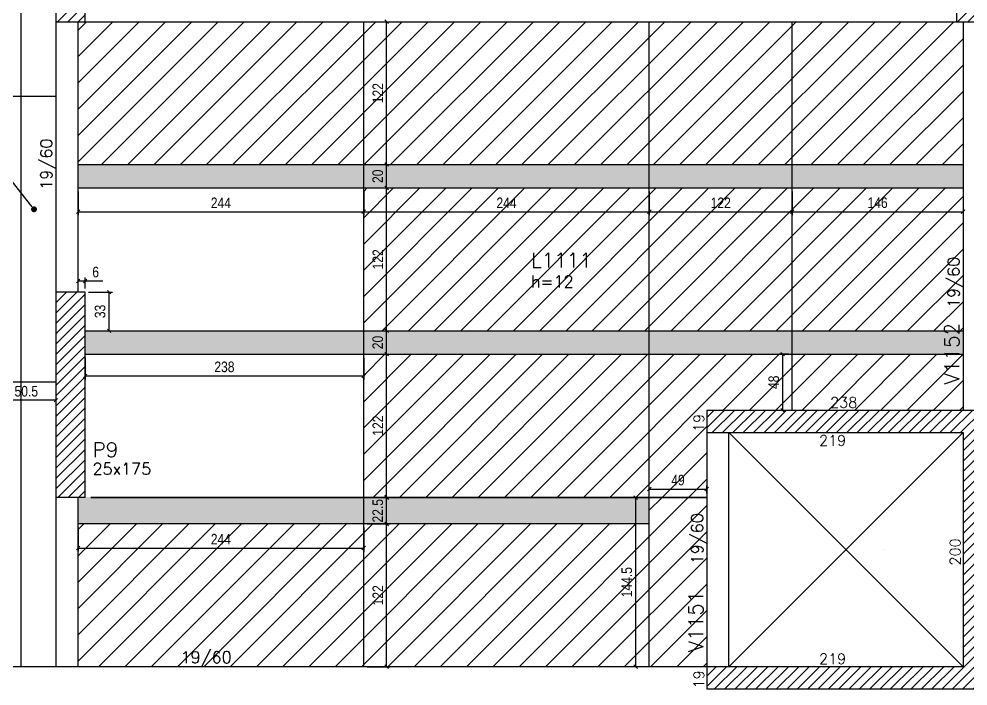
# Model space of a CAD drawing. Extents: x 1860 to 8661, y -614 to 3008.
# Drawn here: x 5191 to 6002, y 1285 to 1855 of the extents above; entities that cross this region are included whole.
import ezdxf
from ezdxf import colors
from ezdxf.entities.mleader import LeaderData, LeaderLine
from ezdxf.math import Vec2, Vec3

# ---------------------------------------------------------------- set-up
doc = ezdxf.new("R2010")
doc.units = 0
for name, color, linetype in [('242', 12, 'Continuous'), ('COTA', 241, 'Continuous'), ('F-AUX-RED', 1, 'Continuous'), ('F-LAJES', 3, 'Continuous'), ('F-LAJES-DIM', 2, 'Continuous'), ('F-LAJES-NOME', 4, 'Continuous'), ('F-PILARES-DIM', 172, 'Continuous'), ('F-PILARES-HACH', 174, 'Continuous'), ('F-PILARES-NOME', 170, 'Continuous'), ('F-PILARES-S', 170, 'Continuous'), ('F-VIGAS', 3, 'Continuous'), ('F-VIGAS-DIM', 2, 'Continuous'), ('F-VIGAS-NOME', 4, 'Continuous'), ('F-VÃO', 1, 'Continuous'), ('Painéis', 200, 'Continuous')]:
    doc.layers.add(name, color=color, linetype=linetype)
doc.layers.add('Hachura', color=251, linetype='Continuous', lineweight=9)
doc.styles.add('COTA TECNICA-50', font='techl___.ttf', dxfattribs={"height": 9})
doc.styles.add('MCP', font='romans.shx')
doc.styles.get("Standard").update_dxf_attribs({"font": 'arial.ttf'})
doc.dimstyles.new('COTA PAINEL-50', dxfattribs={"dimtxt": 9, "dimasz": 3, "dimexe": 3, "dimexo": 3, "dimgap": 3, "dimtad": 1, "dimdec": 1, "dimzin": 12, "dimdsep": 46, "dimtxsty": 'COTA TECNICA-50', "dimblk1": 'OBLIQUE', "dimblk2": 'OBLIQUE', "dimsah": 1, "dimcen": 0.9, "dimclrd": 4, "dimclre": 4, "dimclrt": 240, "dimadec": 1, "dimazin": 3, "dimtfac": 1, "dimtdec": 1, "dimtmove": 0, "dimatfit": 3, "dimfxl": 1, "dimtolj": 1, "dimtzin": 12, "dimarcsym": 0})
pattern_1 = [(45, (3946.89, 636.7516), (-4.419417, 4.419417), [])]

# ---------------------------------------------------------------- blocks, each defined once
blk = doc.blocks.new('_Dot')
at = {"color": 0, "linetype": 'ByBlock', "lineweight": -2}
blk.add_line((-0.5, 0), (-1, 0), dxfattribs=at)
at = {"color": 0, "linetype": 'ByBlock', "const_width": 0.5}
blk.add_lwpolyline([(-0.25, 0, 1), (0.25, 0, 1)], format="xyb", close=True, dxfattribs=at)
blk = doc.blocks.new('_Oblique')
at = {"color": 0, "linetype": 'ByBlock', "lineweight": -2}
blk.add_line((-0.5, -0.5), (0.5, 0.5), dxfattribs=at)
blk = doc.blocks.new('*D941')
at = {"layer": 'COTA', "color": 4, "lineweight": -2, "transparency": 16777216}
for p, q in [((5250.89, 1621.25), (5271.42, 1621.25)), ((5268.42, 1588.25), (5268.42, 1621.25)), ((5255.89, 1588.25), (5271.42, 1588.25))]:
    blk.add_line(p, q, dxfattribs=at)
at = {"layer": 'Defpoints', "color": 0, "transparency": 16777216}
for p in [(5247.89, 1621.25), (5268.42, 1621.25), (5252.89, 1588.25)]:
    blk.add_point(p, dxfattribs=at)
at = {"layer": 'COTA', "color": 4, "lineweight": -2, "transparency": 16777216, "xscale": 3, "yscale": 3, "zscale": 3}
for p, rotation in [((5268.42, 1621.25), 90), ((5268.42, 1588.25), 270)]:
    blk.add_blockref('_Oblique', p, dxfattribs=dict(at, rotation=rotation))
at = {"layer": 'COTA', "color": 240, "transparency": 16777216, "insert": (5260.72, 1604.75), "char_height": 9, "attachment_point": 5, "rotation": 90, "style": 'COTA TECNICA-50'}
blk.add_mtext('\\A1;33', dxfattribs=at)
blk = doc.blocks.new('*D942')
at = {"layer": 'COTA', "color": 4, "lineweight": -2, "transparency": 16777216}
for p, q in [((5241.89, 1624.25), (5241.89, 1633.81)), ((5241.89, 1630.81), (5247.89, 1630.81)), ((5247.89, 1624.25), (5247.89, 1633.81)), ((5247.89, 1630.81), (5262.89, 1630.81))]:
    blk.add_line(p, q, dxfattribs=at)
at = {"layer": 'Defpoints', "color": 0, "transparency": 16777216}
for p in [(5247.89, 1630.81), (5241.89, 1621.25), (5247.89, 1621.25)]:
    blk.add_point(p, dxfattribs=at)
at = {"layer": 'COTA', "color": 4, "lineweight": -2, "transparency": 16777216, "xscale": 3, "yscale": 3, "zscale": 3, "rotation": 180}
blk.add_blockref('_Oblique', (5241.89, 1630.81), dxfattribs=at)
at = {"layer": 'COTA', "color": 4, "lineweight": -2, "transparency": 16777216, "xscale": 3, "yscale": 3, "zscale": 3}
blk.add_blockref('_Oblique', (5247.89, 1630.81), dxfattribs=at)
at = {"layer": 'COTA', "color": 240, "transparency": 16777216, "insert": (5256.89, 1638.4), "char_height": 9, "attachment_point": 5, "style": 'COTA TECNICA-50'}
blk.add_mtext('\\A1;6', dxfattribs=at)
blk = doc.blocks.new('*D943')
at = {"layer": 'COTA', "color": 4, "lineweight": -2, "transparency": 16777216}
for p, q in [((5247.89, 1565.25), (5247.89, 1546.65)), ((5485.89, 1565.25), (5485.89, 1546.65)), ((5247.89, 1549.65), (5485.89, 1549.65))]:
    blk.add_line(p, q, dxfattribs=at)
at = {"layer": 'Defpoints', "color": 0, "transparency": 16777216}
for p in [(5247.89, 1568.25), (5485.89, 1568.25), (5485.89, 1549.65)]:
    blk.add_point(p, dxfattribs=at)
at = {"layer": 'COTA', "color": 4, "lineweight": -2, "transparency": 16777216, "xscale": 3, "yscale": 3, "zscale": 3, "rotation": 180}
blk.add_blockref('_Oblique', (5247.89, 1549.65), dxfattribs=at)
at = {"layer": 'COTA', "color": 4, "lineweight": -2, "transparency": 16777216, "xscale": 3, "yscale": 3, "zscale": 3}
blk.add_blockref('_Oblique', (5485.89, 1549.65), dxfattribs=at)
at = {"layer": 'COTA', "color": 240, "transparency": 16777216, "insert": (5366.89, 1557.37), "char_height": 9, "attachment_point": 5, "style": 'COTA TECNICA-50'}
blk.add_mtext('\\A1;238', dxfattribs=at)
blk = doc.blocks.new('*D944')
at = {"layer": 'COTA', "color": 4, "lineweight": -2, "transparency": 16777216}
for p, q in [((5241.89, 1420.25), (5241.89, 1399.67)), ((5485.89, 1420.25), (5485.89, 1399.67)), ((5241.89, 1402.67), (5485.89, 1402.67))]:
    blk.add_line(p, q, dxfattribs=at)
at = {"layer": 'Defpoints', "color": 0, "transparency": 16777216}
for p in [(5241.89, 1423.25), (5485.89, 1423.25), (5485.89, 1402.67)]:
    blk.add_point(p, dxfattribs=at)
at = {"layer": 'COTA', "color": 4, "lineweight": -2, "transparency": 16777216, "xscale": 3, "yscale": 3, "zscale": 3, "rotation": 180}
blk.add_blockref('_Oblique', (5241.89, 1402.67), dxfattribs=at)
at = {"layer": 'COTA', "color": 4, "lineweight": -2, "transparency": 16777216, "xscale": 3, "yscale": 3, "zscale": 3}
blk.add_blockref('_Oblique', (5485.89, 1402.67), dxfattribs=at)
at = {"layer": 'COTA', "color": 240, "transparency": 16777216, "insert": (5363.89, 1410.24), "char_height": 9, "attachment_point": 5, "style": 'COTA TECNICA-50'}
blk.add_mtext('\\A1;244', dxfattribs=at)
blk = doc.blocks.new('*D927')
at = {"layer": 'COTA', "color": 4, "lineweight": -2, "transparency": 16777216}
for p, q in [((5241.89, 1707.25), (5241.89, 1686.99)), ((5485.89, 1707.25), (5485.89, 1686.99)), ((5241.89, 1689.99), (5485.89, 1689.99))]:
    blk.add_line(p, q, dxfattribs=at)
at = {"layer": 'Defpoints', "color": 0, "transparency": 16777216}
for p in [(5241.89, 1710.25), (5485.89, 1710.25), (5485.89, 1689.99)]:
    blk.add_point(p, dxfattribs=at)
at = {"layer": 'COTA', "color": 4, "lineweight": -2, "transparency": 16777216, "xscale": 3, "yscale": 3, "zscale": 3, "rotation": 180}
blk.add_blockref('_Oblique', (5241.89, 1689.99), dxfattribs=at)
at = {"layer": 'COTA', "color": 4, "lineweight": -2, "transparency": 16777216, "xscale": 3, "yscale": 3, "zscale": 3}
blk.add_blockref('_Oblique', (5485.89, 1689.99), dxfattribs=at)
at = {"layer": 'COTA', "color": 240, "transparency": 16777216, "insert": (5363.89, 1697.55), "char_height": 9, "attachment_point": 5, "style": 'COTA TECNICA-50'}
blk.add_mtext('\\A1;244', dxfattribs=at)
blk = doc.blocks.new('*D928')
at = {"layer": 'COTA', "color": 4, "lineweight": -2, "transparency": 16777216}
for p, q in [((5485.89, 1707.25), (5485.89, 1686.99)), ((5729.89, 1707.25), (5729.89, 1686.99)), ((5485.89, 1689.99), (5729.89, 1689.99))]:
    blk.add_line(p, q, dxfattribs=at)
at = {"layer": 'Defpoints', "color": 0, "transparency": 16777216}
for p in [(5485.89, 1710.25), (5729.89, 1710.25), (5729.89, 1689.99)]:
    blk.add_point(p, dxfattribs=at)
at = {"layer": 'COTA', "color": 4, "lineweight": -2, "transparency": 16777216, "xscale": 3, "yscale": 3, "zscale": 3, "rotation": 180}
blk.add_blockref('_Oblique', (5485.89, 1689.99), dxfattribs=at)
at = {"layer": 'COTA', "color": 4, "lineweight": -2, "transparency": 16777216, "xscale": 3, "yscale": 3, "zscale": 3}
blk.add_blockref('_Oblique', (5729.89, 1689.99), dxfattribs=at)
at = {"layer": 'COTA', "color": 240, "transparency": 16777216, "insert": (5607.89, 1697.55), "char_height": 9, "attachment_point": 5, "style": 'COTA TECNICA-50'}
blk.add_mtext('\\A1;244', dxfattribs=at)
blk = doc.blocks.new('*D929')
at = {"layer": 'COTA', "color": 4, "lineweight": -2, "transparency": 16777216}
for p, q in [((5729.89, 1707.25), (5729.89, 1686.99)), ((5851.89, 1707.25), (5851.89, 1686.99)), ((5729.89, 1689.99), (5851.89, 1689.99))]:
    blk.add_line(p, q, dxfattribs=at)
at = {"layer": 'Defpoints', "color": 0, "transparency": 16777216}
for p in [(5729.89, 1710.25), (5851.89, 1710.25), (5851.89, 1689.99)]:
    blk.add_point(p, dxfattribs=at)
at = {"layer": 'COTA', "color": 4, "lineweight": -2, "transparency": 16777216, "xscale": 3, "yscale": 3, "zscale": 3, "rotation": 180}
blk.add_blockref('_Oblique', (5729.89, 1689.99), dxfattribs=at)
at = {"layer": 'COTA', "color": 4, "lineweight": -2, "transparency": 16777216, "xscale": 3, "yscale": 3, "zscale": 3}
blk.add_blockref('_Oblique', (5851.89, 1689.99), dxfattribs=at)
at = {"layer": 'COTA', "color": 240, "transparency": 16777216, "insert": (5790.89, 1697.54), "char_height": 9, "attachment_point": 5, "style": 'COTA TECNICA-50'}
blk.add_mtext('\\A1;122', dxfattribs=at)
blk = doc.blocks.new('*D930')
at = {"layer": 'COTA', "color": 4, "lineweight": -2, "transparency": 16777216}
for p, q in [((5851.89, 1707.25), (5851.89, 1686.99)), ((5997.89, 1707.25), (5997.89, 1686.99)), ((5851.89, 1689.99), (5997.89, 1689.99))]:
    blk.add_line(p, q, dxfattribs=at)
at = {"layer": 'Defpoints', "color": 0, "transparency": 16777216}
for p in [(5851.89, 1710.25), (5997.89, 1710.25), (5997.89, 1689.99)]:
    blk.add_point(p, dxfattribs=at)
at = {"layer": 'COTA', "color": 4, "lineweight": -2, "transparency": 16777216, "xscale": 3, "yscale": 3, "zscale": 3, "rotation": 180}
blk.add_blockref('_Oblique', (5851.89, 1689.99), dxfattribs=at)
at = {"layer": 'COTA', "color": 4, "lineweight": -2, "transparency": 16777216, "xscale": 3, "yscale": 3, "zscale": 3}
blk.add_blockref('_Oblique', (5997.89, 1689.99), dxfattribs=at)
at = {"layer": 'COTA', "color": 240, "transparency": 16777216, "insert": (5924.89, 1697.58), "char_height": 9, "attachment_point": 5, "style": 'COTA TECNICA-50'}
blk.add_mtext('\\A1;146', dxfattribs=at)
blk = doc.blocks.new('*D931')
at = {"layer": 'COTA', "color": 4, "lineweight": -2, "transparency": 16777216}
for p, q in [((5726.89, 1445.75), (5715.24, 1445.75)), ((5718.24, 1301.25), (5718.24, 1445.75)), ((5726.89, 1301.25), (5715.24, 1301.25))]:
    blk.add_line(p, q, dxfattribs=at)
at = {"layer": 'Defpoints', "color": 0, "transparency": 16777216}
for p in [(5718.24, 1445.75), (5729.89, 1445.75), (5729.89, 1301.25)]:
    blk.add_point(p, dxfattribs=at)
at = {"layer": 'COTA', "color": 4, "lineweight": -2, "transparency": 16777216, "xscale": 3, "yscale": 3, "zscale": 3}
for p, rotation in [((5718.24, 1445.75), 90), ((5718.24, 1301.25), 270)]:
    blk.add_blockref('_Oblique', p, dxfattribs=dict(at, rotation=rotation))
at = {"layer": 'COTA', "color": 240, "transparency": 16777216, "insert": (5710.64, 1373.5), "char_height": 9, "attachment_point": 5, "rotation": 90, "style": 'COTA TECNICA-50'}
blk.add_mtext('\\A1;144.5', dxfattribs=at)
blk = doc.blocks.new('*D934')
at = {"layer": 'COTA', "color": 4, "lineweight": -2, "transparency": 16777216}
for p, q in [((5729.89, 1449.25), (5729.89, 1456.06)), ((5729.89, 1453.06), (5778.89, 1453.06)), ((5778.89, 1449.25), (5778.89, 1456.06))]:
    blk.add_line(p, q, dxfattribs=at)
at = {"layer": 'Defpoints', "color": 0, "transparency": 16777216}
for p in [(5778.89, 1453.06), (5729.89, 1446.25), (5778.89, 1446.25)]:
    blk.add_point(p, dxfattribs=at)
at = {"layer": 'COTA', "color": 4, "lineweight": -2, "transparency": 16777216, "xscale": 3, "yscale": 3, "zscale": 3, "rotation": 180}
blk.add_blockref('_Oblique', (5729.89, 1453.06), dxfattribs=at)
at = {"layer": 'COTA', "color": 4, "lineweight": -2, "transparency": 16777216, "xscale": 3, "yscale": 3, "zscale": 3}
blk.add_blockref('_Oblique', (5778.89, 1453.06), dxfattribs=at)
at = {"layer": 'COTA', "color": 240, "transparency": 16777216, "insert": (5754.39, 1460.66), "char_height": 9, "attachment_point": 5, "style": 'COTA TECNICA-50'}
blk.add_mtext('\\A1;49', dxfattribs=at)
blk = doc.blocks.new('*D935')
at = {"layer": 'COTA', "color": 4, "lineweight": -2, "transparency": 16777216}
for p, q in [((5488.89, 1423.25), (5508.48, 1423.25)), ((5505.48, 1301.25), (5505.48, 1423.25)), ((5488.89, 1301.25), (5508.48, 1301.25))]:
    blk.add_line(p, q, dxfattribs=at)
at = {"layer": 'Defpoints', "color": 0, "transparency": 16777216}
for p in [(5485.89, 1423.25), (5505.48, 1423.25), (5485.89, 1301.25)]:
    blk.add_point(p, dxfattribs=at)
at = {"layer": 'COTA', "color": 4, "lineweight": -2, "transparency": 16777216, "xscale": 3, "yscale": 3, "zscale": 3}
for p, rotation in [((5505.48, 1423.25), 90), ((5505.48, 1301.25), 270)]:
    blk.add_blockref('_Oblique', p, dxfattribs=dict(at, rotation=rotation))
at = {"layer": 'COTA', "color": 240, "transparency": 16777216, "insert": (5497.93, 1362.25), "char_height": 9, "attachment_point": 5, "rotation": 90, "style": 'COTA TECNICA-50'}
blk.add_mtext('\\A1;122', dxfattribs=at)
blk = doc.blocks.new('*D936')
at = {"layer": 'COTA', "color": 4, "lineweight": -2, "transparency": 16777216}
for p, q in [((5488.89, 1445.75), (5508.48, 1445.75)), ((5505.48, 1423.25), (5505.48, 1445.75)), ((5488.89, 1423.25), (5508.48, 1423.25))]:
    blk.add_line(p, q, dxfattribs=at)
at = {"layer": 'Defpoints', "color": 0, "transparency": 16777216}
for p in [(5485.89, 1445.75), (5505.48, 1445.75), (5485.89, 1423.25)]:
    blk.add_point(p, dxfattribs=at)
at = {"layer": 'COTA', "color": 4, "lineweight": -2, "transparency": 16777216, "xscale": 3, "yscale": 3, "zscale": 3}
for p, rotation in [((5505.48, 1445.75), 90), ((5505.48, 1423.25), 270)]:
    blk.add_blockref('_Oblique', p, dxfattribs=dict(at, rotation=rotation))
at = {"layer": 'COTA', "color": 240, "transparency": 16777216, "insert": (5497.88, 1434.5), "char_height": 9, "attachment_point": 5, "rotation": 90, "style": 'COTA TECNICA-50'}
blk.add_mtext('\\A1;22.5', dxfattribs=at)
blk = doc.blocks.new('*D937')
at = {"layer": 'COTA', "color": 4, "lineweight": -2, "transparency": 16777216}
for p, q in [((5488.89, 1568.25), (5508.48, 1568.25)), ((5505.48, 1446.25), (5505.48, 1568.25)), ((5488.89, 1446.25), (5508.48, 1446.25))]:
    blk.add_line(p, q, dxfattribs=at)
at = {"layer": 'Defpoints', "color": 0, "transparency": 16777216}
for p in [(5485.89, 1568.25), (5505.48, 1568.25), (5485.89, 1446.25)]:
    blk.add_point(p, dxfattribs=at)
at = {"layer": 'COTA', "color": 4, "lineweight": -2, "transparency": 16777216, "xscale": 3, "yscale": 3, "zscale": 3}
for p, rotation in [((5505.48, 1568.25), 90), ((5505.48, 1446.25), 270)]:
    blk.add_blockref('_Oblique', p, dxfattribs=dict(at, rotation=rotation))
at = {"layer": 'COTA', "color": 240, "transparency": 16777216, "insert": (5497.93, 1507.25), "char_height": 9, "attachment_point": 5, "rotation": 90, "style": 'COTA TECNICA-50'}
blk.add_mtext('\\A1;122', dxfattribs=at)
blk = doc.blocks.new('*D938')
at = {"layer": 'COTA', "color": 4, "lineweight": -2, "transparency": 16777216}
for p, q in [((5488.89, 1588.25), (5508.48, 1588.25)), ((5505.48, 1568.25), (5505.48, 1588.25)), ((5488.89, 1568.25), (5508.48, 1568.25))]:
    blk.add_line(p, q, dxfattribs=at)
at = {"layer": 'Defpoints', "color": 0, "transparency": 16777216}
for p in [(5485.89, 1588.25), (5505.48, 1588.25), (5485.89, 1568.25)]:
    blk.add_point(p, dxfattribs=at)
at = {"layer": 'COTA', "color": 4, "lineweight": -2, "transparency": 16777216, "xscale": 3, "yscale": 3, "zscale": 3}
for p, rotation in [((5505.48, 1588.25), 90), ((5505.48, 1568.25), 270)]:
    blk.add_blockref('_Oblique', p, dxfattribs=dict(at, rotation=rotation))
at = {"layer": 'COTA', "color": 240, "transparency": 16777216, "insert": (5497.89, 1578.25), "char_height": 9, "attachment_point": 5, "rotation": 90, "style": 'COTA TECNICA-50'}
blk.add_mtext('\\A1;20', dxfattribs=at)
blk = doc.blocks.new('*D939')
at = {"layer": 'COTA', "color": 4, "lineweight": -2, "transparency": 16777216}
for p, q in [((5488.89, 1710.25), (5508.48, 1710.25)), ((5505.48, 1588.25), (5505.48, 1710.25)), ((5488.89, 1588.25), (5508.48, 1588.25))]:
    blk.add_line(p, q, dxfattribs=at)
at = {"layer": 'Defpoints', "color": 0, "transparency": 16777216}
for p in [(5485.89, 1710.25), (5505.48, 1710.25), (5485.89, 1588.25)]:
    blk.add_point(p, dxfattribs=at)
at = {"layer": 'COTA', "color": 4, "lineweight": -2, "transparency": 16777216, "xscale": 3, "yscale": 3, "zscale": 3}
for p, rotation in [((5505.48, 1710.25), 90), ((5505.48, 1588.25), 270)]:
    blk.add_blockref('_Oblique', p, dxfattribs=dict(at, rotation=rotation))
at = {"layer": 'COTA', "color": 240, "transparency": 16777216, "insert": (5497.93, 1649.25), "char_height": 9, "attachment_point": 5, "rotation": 90, "style": 'COTA TECNICA-50'}
blk.add_mtext('\\A1;122', dxfattribs=at)
blk = doc.blocks.new('*D940')
at = {"layer": 'COTA', "color": 4, "lineweight": -2, "transparency": 16777216}
for p, q in [((5488.89, 1730.25), (5508.48, 1730.25)), ((5505.48, 1710.25), (5505.48, 1730.25)), ((5488.89, 1710.25), (5508.48, 1710.25))]:
    blk.add_line(p, q, dxfattribs=at)
at = {"layer": 'Defpoints', "color": 0, "transparency": 16777216}
for p in [(5485.89, 1730.25), (5505.48, 1730.25), (5485.89, 1710.25)]:
    blk.add_point(p, dxfattribs=at)
at = {"layer": 'COTA', "color": 4, "lineweight": -2, "transparency": 16777216, "xscale": 3, "yscale": 3, "zscale": 3}
for p, rotation in [((5505.48, 1730.25), 90), ((5505.48, 1710.25), 270)]:
    blk.add_blockref('_Oblique', p, dxfattribs=dict(at, rotation=rotation))
at = {"layer": 'COTA', "color": 240, "transparency": 16777216, "insert": (5497.89, 1720.25), "char_height": 9, "attachment_point": 5, "rotation": 90, "style": 'COTA TECNICA-50'}
blk.add_mtext('\\A1;20', dxfattribs=at)
blk = doc.blocks.new('*D932')
at = {"layer": 'COTA', "color": 4, "lineweight": -2, "transparency": 16777216}
for p, q in [((5488.89, 1852.25), (5508.48, 1852.25)), ((5505.48, 1730.25), (5505.48, 1852.25)), ((5488.89, 1730.25), (5508.48, 1730.25))]:
    blk.add_line(p, q, dxfattribs=at)
at = {"layer": 'Defpoints', "color": 0, "transparency": 16777216}
for p in [(5485.89, 1852.25), (5505.48, 1852.25), (5485.89, 1730.25)]:
    blk.add_point(p, dxfattribs=at)
at = {"layer": 'COTA', "color": 4, "lineweight": -2, "transparency": 16777216, "xscale": 3, "yscale": 3, "zscale": 3}
for p, rotation in [((5505.48, 1852.25), 90), ((5505.48, 1730.25), 270)]:
    blk.add_blockref('_Oblique', p, dxfattribs=dict(at, rotation=rotation))
at = {"layer": 'COTA', "color": 240, "transparency": 16777216, "insert": (5497.93, 1791.25), "char_height": 9, "attachment_point": 5, "rotation": 90, "style": 'COTA TECNICA-50'}
blk.add_mtext('\\A1;122', dxfattribs=at)
blk = doc.blocks.new('*D933')
at = {"layer": 'COTA', "color": 4, "lineweight": -2, "transparency": 16777216}
for p, q in [((5848.89, 1568.25), (5840.81, 1568.25)), ((5843.81, 1520.25), (5843.81, 1568.25)), ((5848.89, 1520.25), (5840.81, 1520.25))]:
    blk.add_line(p, q, dxfattribs=at)
at = {"layer": 'Defpoints', "color": 0, "transparency": 16777216}
for p in [(5843.81, 1568.25), (5851.89, 1568.25), (5851.89, 1520.25)]:
    blk.add_point(p, dxfattribs=at)
at = {"layer": 'COTA', "color": 4, "lineweight": -2, "transparency": 16777216, "xscale": 3, "yscale": 3, "zscale": 3}
for p, rotation in [((5843.81, 1568.25), 90), ((5843.81, 1520.25), 270)]:
    blk.add_blockref('_Oblique', p, dxfattribs=dict(at, rotation=rotation))
at = {"layer": 'COTA', "color": 240, "transparency": 16777216, "insert": (5836.23, 1544.25), "char_height": 9, "attachment_point": 5, "rotation": 90, "style": 'COTA TECNICA-50'}
blk.add_mtext('\\A1;48', dxfattribs=at)
blk = doc.blocks.new('*D1090')
at = {"layer": 'COTA', "color": 4, "lineweight": -2, "transparency": 16777216}
for p, q in [((5172.39, 1541.25), (5172.39, 1525.95)), ((5222.89, 1541.25), (5222.89, 1525.95)), ((5222.89, 1528.95), (5172.39, 1528.95))]:
    blk.add_line(p, q, dxfattribs=at)
at = {"layer": 'Defpoints', "color": 0, "transparency": 16777216}
for p in [(5172.39, 1544.25), (5222.89, 1544.25), (5172.39, 1528.95)]:
    blk.add_point(p, dxfattribs=at)
at = {"layer": 'COTA', "color": 4, "lineweight": -2, "transparency": 16777216, "xscale": 3, "yscale": 3, "zscale": 3, "rotation": 180}
blk.add_blockref('_Oblique', (5172.39, 1528.95), dxfattribs=at)
at = {"layer": 'COTA', "color": 4, "lineweight": -2, "transparency": 16777216, "xscale": 3, "yscale": 3, "zscale": 3}
blk.add_blockref('_Oblique', (5222.89, 1528.95), dxfattribs=at)
at = {"layer": 'COTA', "color": 240, "transparency": 16777216, "insert": (5197.64, 1536.55), "char_height": 9, "attachment_point": 5, "style": 'COTA TECNICA-50'}
blk.add_mtext('\\A1;50.5', dxfattribs=at)

msp = doc.modelspace()

# ---------------------------------------------------------------- hatches: boundary and pattern name
at = {"layer": 'F-PILARES-HACH', "linetype": 'Continuous'}
h = msp.add_hatch(dxfattribs=at)
h.set_pattern_fill('ANSI31', color=256, scale=50, style=0)
h.set_pattern_definition(pattern_1)
h.paths.add_polyline_path([(5222.89, 1852.25), (5247.89, 1852.25), (5247.89, 2051.25), (5222.89, 2051.25)], flags=16)
h = msp.add_hatch(dxfattribs=at)
h.set_pattern_fill('ANSI31', color=256, scale=50, style=0)
h.set_pattern_definition(pattern_1)
h.paths.add_polyline_path([(5992.39, 1852.25), (6022.39, 1852.25), (6022.39, 2051.25), (5992.39, 2051.25)], flags=16)
h = msp.add_hatch(dxfattribs=at)
h.set_pattern_fill('ANSI31', color=256, scale=50, style=0)
h.set_pattern_definition(pattern_1)
h.paths.add_polyline_path([(5222.89, 1446.25), (5247.89, 1446.25), (5247.89, 1621.25), (5222.89, 1621.25)], flags=16)
h = msp.add_hatch(dxfattribs=at)
h.set_pattern_fill('ANSI31', color=256, scale=50, style=0)
h.set_pattern_definition(pattern_1)
h.paths.add_polyline_path([(6016.89, 1282.25), (6016.89, 1520.25), (5778.89, 1520.25), (5778.89, 1501.25), (5997.89, 1501.25), (5997.89, 1301.25), (5778.89, 1301.25), (5778.89, 1282.25)], flags=16)
at = {"layer": 'Hachura', "linetype": 'ByBlock'}
h = msp.add_hatch(dxfattribs=at)
h.set_pattern_fill('ANSI31', color=256, scale=5)
h.set_pattern_definition([(45, (0, 127.807), (-11.22532, 11.22532), [])])
h.paths.add_polyline_path([(5247.89, 1852.25), (5241.89, 1852.25), (5241.89, 1730.25), (5485.89, 1730.25), (5485.89, 1852.25)])
h.paths.add_polyline_path([(5485.89, 1852.25), (5485.89, 1730.25), (5729.89, 1730.25), (5729.89, 1852.25)])
h.paths.add_polyline_path([(5729.89, 1730.25), (5851.89, 1730.25), (5851.89, 1852.25), (5729.89, 1852.25)])
h.paths.add_polyline_path([(5851.89, 1730.25), (5997.89, 1730.25), (5997.89, 1852.25), (5992.39, 1852.25), (5851.89, 1852.25)])
h.paths.add_polyline_path([(5851.89, 1710.25), (5851.89, 1588.25), (5997.89, 1588.25), (5997.89, 1710.25)])
h.paths.add_polyline_path([(5851.89, 1588.25), (5851.89, 1710.25), (5729.89, 1710.25), (5729.89, 1588.25)])
h.paths.add_polyline_path([(5485.89, 1588.25), (5729.89, 1588.25), (5729.89, 1710.25), (5485.89, 1710.25)])
h.paths.add_polyline_path([(5729.89, 1446.25), (5729.89, 1568.25), (5485.89, 1568.25), (5485.89, 1446.25)])
h.paths.add_polyline_path([(5851.89, 1568.25), (5729.89, 1568.25), (5729.89, 1446.25), (5778.89, 1446.25), (5778.89, 1501.25), (5778.89, 1520.25), (5851.89, 1520.25)])
h.paths.add_polyline_path([(5997.89, 1568.25), (5851.89, 1568.25), (5851.89, 1520.25), (5997.89, 1520.25)])
h.paths.add_polyline_path([(5778.89, 1301.25), (5778.89, 1445.75), (5729.89, 1445.75), (5729.89, 1301.25)])
h.paths.add_polyline_path([(5729.89, 1301.25), (5729.89, 1423.25), (5485.89, 1423.25), (5485.89, 1301.25)])
h.paths.add_polyline_path([(5485.89, 1423.25), (5241.89, 1423.25), (5241.89, 1301.25), (5485.89, 1301.25)])
at = {"layer": 'Hachura'}
h = msp.add_hatch(color=256, dxfattribs=at)
h.dxf.hatch_style = 1
h.paths.add_polyline_path([(5241.89, 1730.25), (5241.89, 1710.25), (5485.89, 1710.25), (5485.89, 1730.25)])
h.paths.add_polyline_path([(5485.89, 1730.25), (5485.89, 1710.25), (5729.89, 1710.25), (5729.89, 1730.25)])
h.paths.add_polyline_path([(5851.89, 1710.25), (5851.89, 1730.25), (5729.89, 1730.25), (5729.89, 1710.25)])
h.paths.add_polyline_path([(5851.89, 1730.25), (5851.89, 1710.25), (5997.89, 1710.25), (5997.89, 1730.25)])
h.paths.add_polyline_path([(5851.89, 1588.25), (5851.89, 1568.25), (5997.89, 1568.25), (5997.89, 1588.25)])
h.paths.add_polyline_path([(5851.89, 1568.25), (5851.89, 1588.25), (5729.89, 1588.25), (5729.89, 1568.25)])
h.paths.add_polyline_path([(5729.89, 1568.25), (5729.89, 1588.25), (5485.89, 1588.25), (5485.89, 1568.25)])
h.paths.add_polyline_path([(5485.89, 1568.25), (5485.89, 1588.25), (5247.89, 1588.25), (5247.89, 1568.25)])
h.paths.add_polyline_path([(5252.89, 1446.25), (5247.89, 1446.25), (5241.89, 1446.25), (5241.89, 1423.25), (5485.89, 1423.25), (5485.89, 1446.25)])
h.paths.add_polyline_path([(5729.89, 1423.25), (5729.89, 1446.25), (5485.89, 1446.25), (5485.89, 1423.25)])

# ---------------------------------------------------------------- linework, layer by layer
at = {"layer": '242', "linetype": 'Continuous'}
for p, q in [((5235.39, 1533.75), (5235.39, 1533.75)), ((5930.29, 1401.25), (5930.29, 1401.25))]:
    msp.add_line(p, q, dxfattribs=at)
at = {"layer": 'F-LAJES', "linetype": 'Continuous'}
msp.add_line((5192.89, 2032.25), (5192.89, 1301.25), dxfattribs=at)
at = {"layer": 'F-PILARES-S', "linetype": 'Continuous'}
for points in [[(5222.89, 1852.25), (5247.89, 1852.25), (5247.89, 2051.25), (5222.89, 2051.25), (5222.89, 1852.25)], [(5992.39, 1852.25), (6022.39, 1852.25), (6022.39, 2051.25), (5992.39, 2051.25), (5992.39, 1852.25)], [(5222.89, 1446.25), (5247.89, 1446.25), (5247.89, 1621.25), (5222.89, 1621.25), (5222.89, 1446.25)], [(6016.89, 1282.25), (6016.89, 1520.25), (5778.89, 1520.25), (5778.89, 1501.25), (5997.89, 1501.25), (5997.89, 1301.25), (5778.89, 1301.25), (5778.89, 1282.25), (6016.89, 1282.25)]]:
    msp.add_lwpolyline(points, dxfattribs=at)
at = {"layer": 'F-VIGAS'}
for points in [[(5222.89, 1852.25), (5222.89, 1621.25)], [(5241.89, 1621.25), (5241.89, 1852.25)], [(5247.89, 1852.25), (5992.39, 1852.25)], [(5997.89, 1852.25), (5997.89, 1520.25)], [(5778.89, 1501.25), (5778.89, 1301.25)], [(5797.89, 1301.25), (5797.89, 1501.25)], [(5222.89, 1446.25), (5222.89, 1301.25)], [(5241.89, 1301.25), (5241.89, 1446.25)], [(5222.89, 1301.25), (4561.89, 1301.25)], [(5241.89, 1301.25), (5222.89, 1301.25)], [(5778.89, 1301.25), (5241.89, 1301.25)]]:
    msp.add_lwpolyline(points, dxfattribs=at)
at = {"layer": 'F-VÃO'}
for p, q in [((5797.89, 1301.25), (5997.89, 1501.25)), ((5797.89, 1501.25), (5997.89, 1301.25))]:
    msp.add_line(p, q, dxfattribs=at)
at = {"layer": 'Painéis'}
for p, q in [((5222.89, 1788.25), (5172.39, 1788.25)), ((5247.89, 1588.25), (5997.89, 1588.25)), ((5247.89, 1568.25), (5997.89, 1568.25)), ((5222.89, 1544.25), (5172.39, 1544.25)), ((5252.89, 1446.25), (5778.89, 1446.25)), ((5252.89, 1445.75), (5778.89, 1445.75))]:
    msp.add_line(p, q, dxfattribs=at)
for points in [[(5485.89, 1301.25), (5485.89, 1852.25)], [(5729.89, 1301.25), (5729.89, 1852.25)], [(5851.89, 1520.25), (5851.89, 1852.25)], [(5241.89, 1730.25), (5997.89, 1730.25)], [(5241.89, 1710.25), (5997.89, 1710.25)], [(5729.89, 1423.25), (5241.89, 1423.25)]]:
    msp.add_lwpolyline(points, dxfattribs=at)

# ---------------------------------------------------------------- texts
at = {"layer": 'F-LAJES-DIM', "linetype": 'Continuous', "style": 'MCP'}
msp.add_text('h=12', height=10, dxfattribs=at).set_placement((5628.79, 1625.35))
at = {"layer": 'F-LAJES-NOME', "linetype": 'Continuous', "style": 'MCP'}
msp.add_text('L1111', height=12.5, dxfattribs=at).set_placement((5628.79, 1642.35))
at = {"layer": 'F-PILARES-DIM', "linetype": 'Continuous', "style": 'MCP'}
for s, height, p in [('238', 9, (5884.39, 1522.5)), ('219', 9, (5874.89, 1490)), ('25x175', 10, (5254.2, 1465.39)), ('219', 9, (5874.89, 1303.5))]:
    msp.add_text(s, height=height, dxfattribs=at).set_placement(p)
for s, p in [('19', (5776.64, 1501.75)), ('200', (5995.64, 1387.75)), ('19', (5776.64, 1282.75))]:
    msp.add_text(s, height=9, rotation=90, dxfattribs=at).set_placement(p)
at = {"layer": 'F-PILARES-NOME', "linetype": 'Continuous', "style": 'MCP'}
msp.add_text('P9', height=12.5, dxfattribs=at).set_placement((5254.2, 1480.39))
at = {"layer": 'F-VIGAS-DIM', "linetype": 'Continuous', "style": 'MCP'}
for p in [(5219.77, 1708.75), (5994.77, 1607.75), (5775.77, 1388.75)]:
    msp.add_text('19/60', height=10, rotation=90, dxfattribs=at).set_placement(p)
msp.add_text('19/60', height=10, dxfattribs=at).set_placement((5329.39, 1304.38))
at = {"layer": 'F-VIGAS-NOME', "linetype": 'Continuous', "style": 'MCP'}
for s, p in [('V1152', (5994.63, 1542.49)), ('V1151', (5775.77, 1313.75))]:
    msp.add_text(s, height=12.5, rotation=90, dxfattribs=at).set_placement(p)

# ---------------------------------------------------------------- dimensions: what is measured, and where the dimension line sits
at = {"layer": 'COTA'}
for base, p1, p2, picture, middle in [((5505.48, 1852.25), (5485.89, 1730.25), (5485.89, 1852.25), '*D932', (5497.93, 1791.25)), ((5505.48, 1730.25), (5485.89, 1710.25), (5485.89, 1730.25), '*D940', (5497.89, 1720.25)), ((5505.48, 1710.25), (5485.89, 1588.25), (5485.89, 1710.25), '*D939', (5497.93, 1649.25)), ((5505.48, 1588.25), (5485.89, 1568.25), (5485.89, 1588.25), '*D938', (5497.89, 1578.25)), ((5505.48, 1568.25), (5485.89, 1446.25), (5485.89, 1568.25), '*D937', (5497.93, 1507.25))]:
    dim = msp.add_linear_dim(base=base, p1=p1, p2=p2, angle=90, dimstyle='COTA PAINEL-50', override={"dimtmove": 1}, dxfattribs=at)
    dim.commit()
    dim.dimension.update_dxf_attribs({"geometry": picture, "text_midpoint": middle})
for base, p1, p2, picture, middle in [((5485.89, 1689.99), (5241.89, 1710.25), (5485.89, 1710.25), '*D927', (5363.89, 1697.55)), ((5247.89, 1630.81), (5241.89, 1621.25), (5247.89, 1621.25), '*D942', (5256.89, 1638.4)), ((5485.89, 1549.65), (5247.89, 1568.25), (5485.89, 1568.25), '*D943', (5366.89, 1557.37)), ((5778.89, 1453.06), (5729.89, 1446.25), (5778.89, 1446.25), '*D934', (5754.39, 1460.66)), ((5485.89, 1402.67), (5241.89, 1423.25), (5485.89, 1423.25), '*D944', (5363.89, 1410.24))]:
    dim = msp.add_linear_dim(base=base, p1=p1, p2=p2, dimstyle='COTA PAINEL-50', dxfattribs=at)
    dim.commit()
    dim.dimension.update_dxf_attribs({"geometry": picture, "text_midpoint": middle})
for base, p1, p2, picture, middle in [((5729.89, 1689.99), (5485.89, 1710.25), (5729.89, 1710.25), '*D928', (5607.89, 1697.55)), ((5851.89, 1689.99), (5729.89, 1710.25), (5851.89, 1710.25), '*D929', (5790.89, 1697.54)), ((5997.89, 1689.99), (5851.89, 1710.25), (5997.89, 1710.25), '*D930', (5924.89, 1697.58))]:
    dim = msp.add_linear_dim(base=base, p1=p1, p2=p2, dimstyle='COTA PAINEL-50', override={"dimtmove": 1}, dxfattribs=at)
    dim.commit()
    dim.dimension.update_dxf_attribs({"geometry": picture, "text_midpoint": middle})
for base, p1, p2, angle, picture, middle in [((5268.42, 1621.25), (5252.89, 1588.25), (5247.89, 1621.25), 90, '*D941', (5260.72, 1604.75)), ((5843.81, 1568.25), (5851.89, 1520.25), (5851.89, 1568.25), 90, '*D933', (5836.23, 1544.25)), ((5172.39, 1528.95), (5222.89, 1544.25), (5172.39, 1544.25), 180, '*D1090', (5197.64, 1536.55)), ((5718.24, 1445.75), (5729.89, 1301.25), (5729.89, 1445.75), 90, '*D931', (5710.64, 1373.5)), ((5505.48, 1423.25), (5485.89, 1301.25), (5485.89, 1423.25), 90, '*D935', (5497.93, 1362.25))]:
    dim = msp.add_linear_dim(base=base, p1=p1, p2=p2, angle=angle, dimstyle='COTA PAINEL-50', dxfattribs=at)
    dim.commit()
    dim.dimension.update_dxf_attribs({"geometry": picture, "text_midpoint": middle})
dim = msp.add_linear_dim(base=(5505.48, 1445.75), p1=(5485.89, 1423.25), p2=(5485.89, 1445.75), angle=90, dimstyle='COTA PAINEL-50', override={"dimtmove": 1}, dxfattribs=at)
dim.commit()
dim.dimension.update_dxf_attribs({"geometry": '*D936', "text_midpoint": (5505.48, 1434.5), "dimtype": 160})

# ---------------------------------------------------------------- leaders
at = {"layer": 'F-AUX-RED', "linetype": 'Continuous'}
ml = msp.add_multileader_mtext('Standard', dxfattribs=at)
ml.set_content('', color=256)
ml.set_leader_properties()
ml.set_arrow_properties(name='DOT')
ml.build(insert=Vec2(0, 0))
ml.multileader.update_dxf_attribs({"text_right_attachment_type": 6, "text_top_attachment_type": 0, "text_bottom_attachment_type": 0, "dogleg_length": 0.36, "arrow_head_size": 5})
ctx = ml.context
ctx.base_point, ctx.char_height, ctx.arrow_head_size, ctx.landing_gap_size, ctx.plane_origin = Vec3(5112.53, 1728.79), 0.18, 5, 0.09, Vec3(5204.25, 1692.03)
ctx.right_attachment, ctx.text_align_type = 6, 2
notes = []
notes.append((ctx, [(0, (1, 1, 0), (5175.57, 1728.7), (-1, 0), 62.85, [(0, [(5204.25, 1692.03)], 256, [])])]))
ctx.mtext.insert, ctx.mtext.alignment, ctx.mtext.flow_direction = Vec3(5112.62, 1728.88), 3, 5
for ctx, leaders in notes:
    for number, flags, end, landing, length, lines in leaders:
        leader = LeaderData()
        leader.index, (leader.has_last_leader_line, leader.has_dogleg_vector, leader.attachment_direction) = number, flags
        leader.last_leader_point, leader.dogleg_vector, leader.dogleg_length = Vec3(end), Vec3(landing), length
        for number, points, colour, breaks in lines:
            line = LeaderLine()
            line.index, line.vertices, line.color, line.breaks = number, Vec3.list(points), colors.encode_raw_color(colour), breaks
            leader.lines.append(line)
        ctx.leaders.append(leader)

doc.saveas('drawing.dxf')
